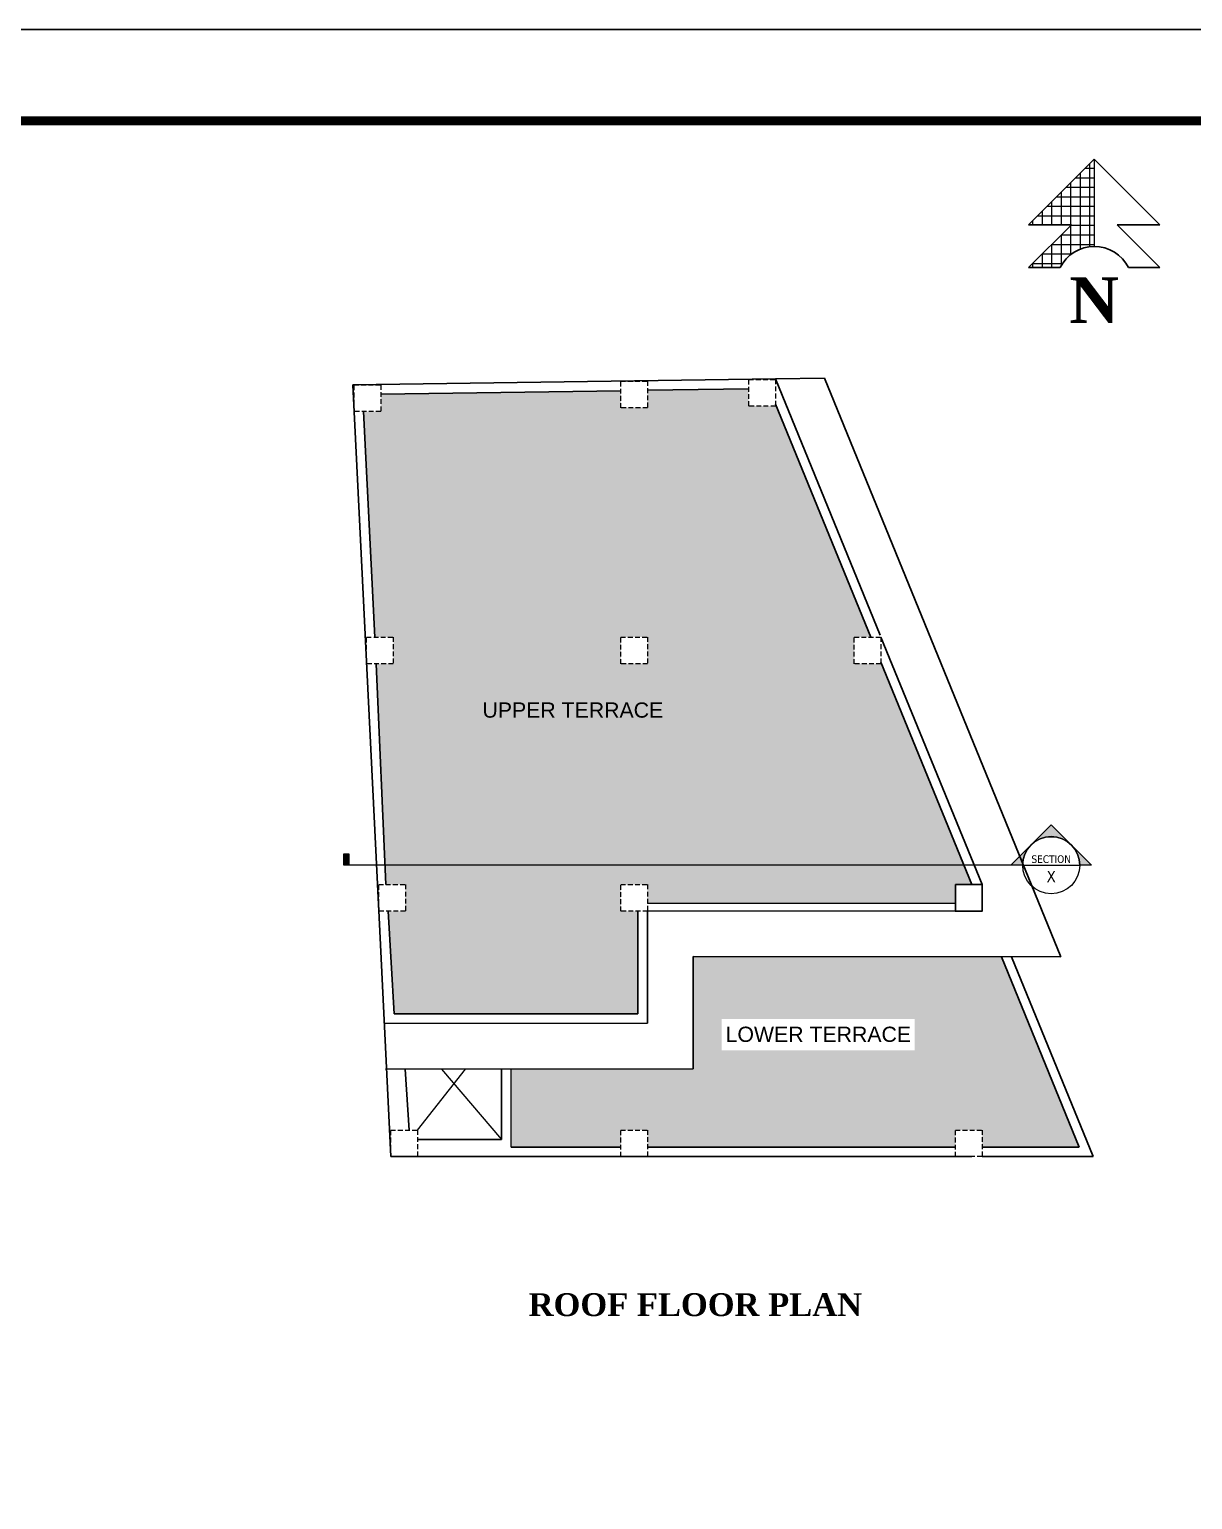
# Model space of a CAD drawing. Header units: inches. Extents: x -4737 to 13205, y 2479 to 13285.
# Drawn here: x -2455 to -1844, y 8489 to 9262 of the extents above; entities that cross this region are included whole.
import ezdxf
from ezdxf.enums import TextEntityAlignment as Align

# ---------------------------------------------------------------- set-up
doc = ezdxf.new("R2010")
doc.units = ezdxf.units.IN
doc.header["$MEASUREMENT"] = 0
doc.linetypes.add('HIDDEN', pattern=[0.375, 0.25, -0.125])
doc.linetypes.add('HIDDEN2', pattern=[0.1875, 0.125, -0.0625])
for name, color, linetype, lineweight in [('hatch-.09', 8, 'Continuous', 9), ('hatch-.09 @ 1', 8, 'Continuous', 9), ('hatch-.09 @ 96', 8, 'Continuous', 9), ('Label', 7, 'Continuous', 13), ('ns_DIMS', 1, 'Continuous', 0), ('ns_DIMS @ 1', 1, 'Continuous', 0), ('ns_TEXT', 7, 'Continuous', 13), ('Text', 7, 'Continuous', 13), ('WALL', 12, 'Continuous', 30), ('wall2', 1, 'Continuous', 15)]:
    doc.layers.add(name, color=color, linetype=linetype, lineweight=lineweight)
doc.styles.add('dim', font='arial.ttf', dxfattribs={"height": 7})
doc.styles.get("Standard").update_dxf_attribs({"font": 'arial.ttf'})
doc.styles.add('Tahoma', font='tahoma.ttf')
pattern_1 = [(0, (-7198.0153, 3872.155), (0, 4.125), [3, -1.125]), (90, (-7198.0153, 3872.155), (-4.125, 3e-16), [3, -1.125])]

# ---------------------------------------------------------------- blocks, each defined once
blk = doc.blocks.new('SDEGH')
at = {"layer": 'Text'}
h = blk.add_hatch(dxfattribs=at)
h.set_pattern_fill('NET', color=256, scale=40, style=0)
h.set_pattern_definition([(0, (43922.391, -13181.093), (0, 5), []), (90, (43922.391, -13181.093), (-5, 3e-16), [])])
h.paths.add_polyline_path([(52300.82, -9226.07), (52266.28, -9260.61), (52288.77, -9260.61), (52266.28, -9283.1), (52282.84, -9283.1, -0.284572), (52300.82, -9271.97)])
blk.add_line((52300.82, -9226.07), (52300.82, -9271.97), dxfattribs=at)
at = {"layer": 'WALL'}
for p, q in [((52266.28, -9260.61), (52300.82, -9226.07)), ((52335.35, -9260.61), (52300.82, -9226.07)), ((52266.28, -9260.61), (52288.77, -9260.61)), ((52266.28, -9283.1), (52288.77, -9260.61)), ((52335.35, -9260.61), (52312.86, -9260.61)), ((52335.35, -9283.1), (52312.86, -9260.61)), ((52266.28, -9283.1), (52282.84, -9283.1)), ((52335.35, -9283.1), (52318.79, -9283.1))]:
    blk.add_line(p, q, dxfattribs=at)
blk.add_arc((52300.82, -9292.04), 20.08, 26.46046, 153.53954, dxfattribs=at)
at = {"layer": 'Defpoints', "insert": (52287.65, -9288.16), "char_height": 24, "width": 23.16, "attachment_point": 1}
blk.add_mtext('{\\fTimes New Roman|b1|i0|c0|p18;N}', dxfattribs=at)
blk = doc.blocks.new('*U53')
h = blk.add_hatch(color=256)
edge = h.paths.add_edge_path()
edge.add_line((-0.313, 0), (-0.442, 0))
edge.add_line((-0.442, 0), (0, 0.442))
edge.add_line((0, 0.442), (0.442, 0))
edge.add_line((0.442, 0), (0.312, 0))
edge.add_arc((0, 0), 0.312, 360, 540)
blk.add_hatch(color=256).paths.add_polyline_path([(-7.747, 0.125), (-7.691, 0.125), (-7.691, 0), (-7.747, 0)])
at = {"linetype": 'HIDDEN2', "ltscale": 100}
blk.add_line((-0.313, 0), (-7.747, 0), dxfattribs=at)
blk.add_line((-0.313, 0), (0.312, 0))
blk.add_lwpolyline([(-0.313, 0), (-0.442, 0), (0, 0.442), (0.442, 0), (0.312, 0, 1)], format="xyb", close=True)
blk.add_lwpolyline([(-7.747, 0.125), (-7.691, 0.125), (-7.691, 0), (-7.747, 0)], close=True)
blk.add_circle((0, 0), 0.312)
at = {"style": 'Tahoma', "flags": 8}
blk.add_attdef('VIEWNUMBER', text='', height=0.125, dxfattribs=at).set_placement((0, 0), align=Align.BOTTOM_CENTER)
blk.add_attdef('SHEETNUMBER', text='', height=0.125, dxfattribs=at).set_placement((0, -0.063), align=Align.TOP_CENTER)
blk = doc.blocks.new('*U1655')
at = {"layer": 'hatch-.09 @ 1'}
h = blk.add_hatch(dxfattribs=at)
h.set_pattern_fill('ANGLE', color=256, scale=15)
h.set_pattern_definition(pattern_1)
h.paths.add_polyline_path([(-2268.15, 8822.67), (-2267.69, 8812.51), (-2257.44, 8812.51), (-2257.44, 8798.51), (-2266.54, 8798.51), (-2263.24, 8744.51), (-2135.17, 8744.51), (-2135.17, 8798.51), (-2144.17, 8798.51), (-2144.17, 8812.51), (-2130.17, 8812.51), (-2130.17, 8802.69), (-1968.31, 8802.51), (-1968.31, 8812.51), (-1959.72, 8812.51), (-1963.87, 8822.67)])
at = {"layer": 'hatch-.09 @ 96'}
h = blk.add_hatch(dxfattribs=at)
h.set_pattern_fill('ANGLE', color=256, scale=15)
h.set_pattern_definition(pattern_1)
h.paths.add_polyline_path([(-2268.15, 8822.67), (-2267.69, 8812.51), (-2257.44, 8812.51), (-2257.44, 8798.51), (-2266.54, 8798.51), (-2263.24, 8744.51), (-2135.17, 8744.51), (-2135.17, 8798.51), (-2144.17, 8798.51), (-2144.17, 8812.51), (-2130.17, 8812.51), (-2130.17, 8802.69), (-1968.31, 8802.51), (-1968.31, 8812.51), (-1959.72, 8812.51), (-1963.87, 8822.67)])
blk = doc.blocks.new('*U1656')
at = {"layer": 'hatch-.09 @ 1'}
h = blk.add_hatch(dxfattribs=at)
h.set_pattern_fill('ANGLE', color=256, scale=15)
h.set_pattern_definition(pattern_1)
h.paths.add_polyline_path([(-2270.37, 9070.22), (-2270.37, 9061.02), (-2279.36, 9061.02), (-2273.52, 8942.51), (-2263.84, 8942.51), (-2263.84, 8928.51), (-2272.86, 8928.51), (-2268.15, 8822.67), (-1963.87, 8822.67), (-2007.14, 8928.51), (-2021.46, 8928.51), (-2021.46, 8942.51), (-2012.86, 8942.51), (-2062.51, 9063.96), (-2076.91, 9063.96), (-2076.91, 9072.96), (-2130.17, 9072.21), (-2130.17, 9063.01), (-2144.17, 9063.01), (-2144.17, 9072.01)])
h.paths.add_polyline_path([(-2144.17, 8942.51), (-2130.17, 8942.51), (-2130.17, 8928.51), (-2144.17, 8928.51)], flags=16)
h.paths.add_polyline_path([(-2219.06, 8895.69), (-2120.05, 8895.69), (-2120.05, 8912.18), (-2219.06, 8912.18)], flags=24)
at = {"layer": 'hatch-.09 @ 96'}
h = blk.add_hatch(dxfattribs=at)
h.set_pattern_fill('ANGLE', color=256, scale=15)
h.set_pattern_definition(pattern_1)
h.paths.add_polyline_path([(-2270.37, 9070.22), (-2270.37, 9061.02), (-2279.36, 9061.02), (-2273.52, 8942.51), (-2263.84, 8942.51), (-2263.84, 8928.51), (-2272.86, 8928.51), (-2268.15, 8822.67), (-1963.87, 8822.67), (-2007.14, 8928.51), (-2021.46, 8928.51), (-2021.46, 8942.51), (-2012.86, 8942.51), (-2062.51, 9063.96), (-2076.91, 9063.96), (-2076.91, 9072.96), (-2130.17, 9072.21), (-2130.17, 9063.01), (-2144.17, 9063.01), (-2144.17, 9072.01)])
h.paths.add_polyline_path([(-2144.17, 8942.51), (-2130.17, 8942.51), (-2130.17, 8928.51), (-2144.17, 8928.51)], flags=16)
h.paths.add_polyline_path([(-2219.06, 8895.69), (-2120.05, 8895.69), (-2120.05, 8912.18), (-2219.06, 8912.18)], flags=24)

msp = doc.modelspace()

# ---------------------------------------------------------------- hatches: boundary and pattern name
at = {"layer": 'hatch-.09'}
h = msp.add_hatch(dxfattribs=at)
h.set_pattern_fill('ANGLE', color=256, scale=15)
h.set_pattern_definition([(0, (-6368.5146, 3872.155), (0, 4.125), [3, -1.125]), (90, (-6368.5146, 3872.155), (-4.125, 3e-16), [3, -1.125])])
h.paths.add_polyline_path([(-2091.24, 8725.31), (-1989.75, 8725.31), (-1989.75, 8741.8), (-2091.24, 8741.8)], flags=16)
h.paths.add_polyline_path([(-1944.17, 8774.48), (-2106.17, 8774.66), (-2106.17, 8715.67), (-2201.83, 8715.56), (-2201.84, 8674.51), (-2144.17, 8674.51), (-2144.17, 8683.51), (-2130.17, 8683.51), (-2130.17, 8674.51), (-1968.31, 8674.51), (-1968.31, 8683.51), (-1954.31, 8683.51), (-1954.31, 8674.51), (-1903.3, 8674.51)])

# ---------------------------------------------------------------- linework, layer by layer
msp.add_lwpolyline([(-4506.27, 7016.82), (-4506.27, 9261.86), (-1331.47, 9261.86), (-1331.47, 7016.82)], close=True)
at = {"const_width": 4.8}
msp.add_lwpolyline([(-1379.47, 7064.82), (-1379.47, 9213.86), (-4362.27, 9213.86), (-4362.27, 7064.82)], close=True, dxfattribs=at)
at = {"layer": 'ns_DIMS', "linetype": 'HIDDEN', "ltscale": 10}
msp.add_line((-2007.46, 8942.51), (-2007.46, 8928.51), dxfattribs=at)
for points in [[(-2076.91, 9077.96), (-2062.91, 9077.96), (-2062.91, 9063.96), (-2076.91, 9063.96)], [(-2284.37, 9075.02), (-2270.37, 9075.02), (-2270.37, 9061.02), (-2284.37, 9061.02)], [(-2144.17, 9077.01), (-2130.17, 9077.01), (-2130.17, 9063.01), (-2144.17, 9063.01)], [(-2277.84, 8942.51), (-2263.84, 8942.51), (-2263.84, 8928.51), (-2277.84, 8928.51)], [(-2144.17, 8942.51), (-2130.17, 8942.51), (-2130.17, 8928.51), (-2144.17, 8928.51)], [(-2021.46, 8942.51), (-2007.46, 8942.51), (-2007.46, 8928.51), (-2021.46, 8928.51)], [(-2271.44, 8812.51), (-2257.44, 8812.51), (-2257.44, 8798.51), (-2271.44, 8798.51)], [(-2144.17, 8812.51), (-2130.17, 8812.51), (-2130.17, 8798.51), (-2144.17, 8798.51)], [(-2265.08, 8683.51), (-2251.08, 8683.51), (-2251.08, 8669.51), (-2265.08, 8669.51)], [(-2144.17, 8683.51), (-2130.17, 8683.51), (-2130.17, 8669.51), (-2144.17, 8669.51)], [(-1968.31, 8683.51), (-1954.31, 8683.51), (-1954.31, 8669.51), (-1968.31, 8669.51)]]:
    msp.add_lwpolyline(points, close=True, dxfattribs=at)
at = {"layer": 'WALL'}
for p, q in [((-2062.91, 9078.16), (-2285.06, 9075.02)), ((-2062.91, 9078.16), (-2037.14, 9078.52)), ((-2062.91, 9078.16), (-2007.87, 8943.51)), ((-2037.14, 9078.52), (-1912.83, 8774.45)), ((-2271.44, 8798.51), (-2285.06, 9075.02)), ((-2144.17, 9072.01), (-2270.37, 9070.22)), ((-2076.91, 9072.96), (-2130.17, 9072.21)), ((-2062.91, 9064.94), (-2012.86, 8942.51)), ((-2273.52, 8942.51), (-2279.36, 9061.02)), ((-2007.46, 8942.51), (-1954.31, 8812.51)), ((-2267.69, 8812.51), (-2272.86, 8928.51)), ((-2007.46, 8929.29), (-1959.72, 8812.51)), ((-2271.98, 8809.51), (-2265.08, 8669.51)), ((-1968.31, 8802.51), (-2130.17, 8802.69)), ((-2266.54, 8798.51), (-2263.24, 8744.51)), ((-2135.17, 8798.51), (-2135.17, 8744.51)), ((-1963.31, 8798.5), (-2130.17, 8798.69)), ((-2130.17, 8798.51), (-2130.17, 8739.65)), ((-1912.83, 8774.45), (-2106.17, 8774.66)), ((-2106.17, 8774.66), (-2106.17, 8715.67)), ((-1944.17, 8774.48), (-1903.3, 8674.51)), ((-1938.77, 8774.47), (-1895.85, 8669.51)), ((-2268.53, 8739.49), (-2130.17, 8739.65)), ((-2135.17, 8744.51), (-2263.24, 8744.51)), ((-2267.92, 8715.49), (-2106.17, 8715.67)), ((-2257.46, 8715.5), (-2255.5, 8683.51)), ((-2206.84, 8715.56), (-2206.84, 8678.51)), ((-2251.08, 8678.51), (-2206.84, 8678.51)), ((-2265.08, 8669.51), (-1959.63, 8669.51)), ((-2201.84, 8674.51), (-2144.17, 8674.51)), ((-2130.17, 8674.51), (-1968.31, 8674.51)), ((-1903.3, 8674.51), (-1954.31, 8674.51)), ((-1895.85, 8669.51), (-1954.31, 8669.51))]:
    msp.add_line(p, q, dxfattribs=at)
msp.add_lwpolyline([(-1968.31, 8812.51), (-1954.31, 8812.51), (-1954.31, 8798.51), (-1968.31, 8798.51)], close=True, dxfattribs=at)
at = {"layer": 'wall2'}
for p, q in [((-2251.08, 8683.51), (-2225.8, 8715.54)), ((-2238.46, 8715.52), (-2206.84, 8678.51)), ((-2201.84, 8674.51), (-2201.84, 8715.56)), ((-2206.84, 8669.51), (-2206.84, 8669.51))]:
    msp.add_line(p, q, dxfattribs=at)

# ---------------------------------------------------------------- block references
at = {"layer": 'hatch-.09'}
for name in ['*U1656', '*U1655']:
    msp.add_blockref(name, (0, 0), dxfattribs=at)
at = {"layer": 'ns_DIMS @ 1'}
ref = msp.add_blockref('*U53', (-1917.98, 8822.67), dxfattribs=dict(at, xscale=48, yscale=48, zscale=48))
ref.add_attrib('VIEWNUMBER', 'SECTION', dxfattribs={"layer": '0', "height": 4, "style": 'Tahoma'}).set_placement((-1917.98, 8822.67), align=Align.BOTTOM_CENTER)
ref.add_attrib('SHEETNUMBER', 'X', dxfattribs={"layer": '0', "height": 6, "style": 'Tahoma'}).set_placement((-1917.98, 8819.67), align=Align.TOP_CENTER)
at = {"layer": 'WALL'}
msp.add_blockref('SDEGH', (-54196.15, 18419.76), dxfattribs=at)

# ---------------------------------------------------------------- texts
at = {"layer": 'Label', "color": 5, "linetype": 'ByBlock', "char_height": 8, "width": 128.1585, "attachment_point": 2, "style": 'dim'}
for s, insert in [('UPPER TERRACE', (-2169.41, 8908.2)), ('LOWER TERRACE', (-2040.38, 8737.82))]:
    msp.add_mtext(s, dxfattribs=dict(at, insert=insert))
at = {"layer": 'ns_TEXT', "insert": (-2293.72, 8597.76), "char_height": 14.4, "attachment_point": 1}
msp.add_mtext_dynamic_manual_height_columns('\\pi101.08881;{\\fTimes New Roman|b1|i0|c0|p18;\\H0.83333x;ROOF FLOOR PLAN}', width=373.0816, gutter_width=72, heights=[22.08], dxfattribs=at)

doc.saveas('drawing.dxf')
